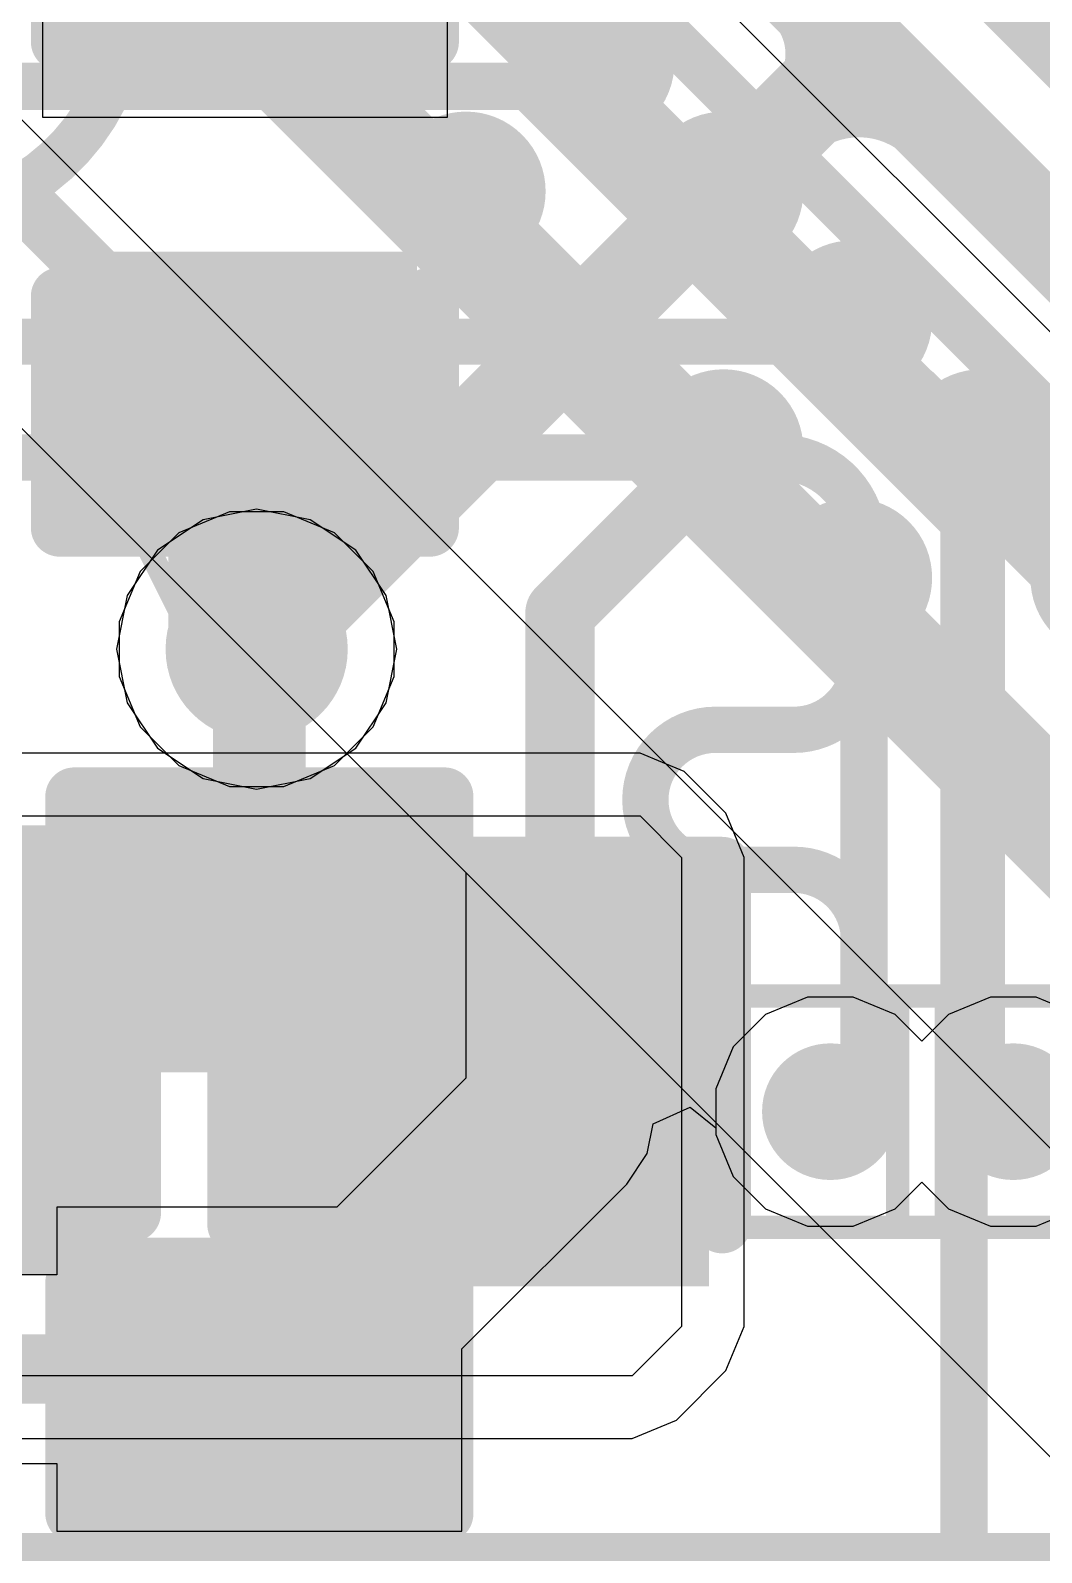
# Model space of a CAD drawing. Header units: inches. Extents: x -6 to 284, y -12 to 154.
# Drawn here: x 48.219 to 50.439, y 0.055 to 3.397 of the extents above; entities that cross this region are included whole.
import ezdxf

# ---------------------------------------------------------------- set-up
doc = ezdxf.new("R2010")
doc.units = ezdxf.units.IN
for name, color, linetype in [('Bottom Layer', 5, 'Continuous'), ('Bottom Overlay', 54, 'Continuous'), ('Bottom Paste', 16, 'Continuous'), ('Bottom Solder', 6, 'Continuous'), ('Drill Drawing', 1, 'Continuous'), ('GND-1', 16, 'Continuous'), ('GND-2', 90, 'Continuous'), ('GND-3', 216, 'Continuous'), ('GND-4', 54, 'Continuous'), ('PWR-1', 156, 'Continuous'), ('PWR-2', 130, 'Continuous'), ('Signal L1', 76, 'Continuous'), ('Signal L2', 6, 'Continuous'), ('Top Layer', 1, 'Continuous'), ('Top Overlay', 2, 'Continuous'), ('Top Paste', 8, 'Continuous'), ('Top Solder', 216, 'Continuous'), ('Via Holes', 16, 'Continuous')]:
    doc.layers.add(name, color=color, linetype=linetype)

# ---------------------------------------------------------------- blocks, each defined once
blk = doc.blocks.new('BGA_565_15_5_14_4__132')
at = {"layer": 'Top Layer'}
h = blk.add_hatch(color=1, dxfattribs=at)
edge = h.paths.add_edge_path()
edge.add_arc((7.00000124, 1.20000014), 0.12499848, 0, 360)
h = blk.add_hatch(color=1, dxfattribs=at)
edge = h.paths.add_edge_path()
edge.add_arc((7.400000439999999, 1.20000014), 0.12499848, 0, 360)
h = blk.add_hatch(color=1, dxfattribs=at)
edge = h.paths.add_edge_path()
edge.add_arc((7.00000124, 0.8000009399999999), 0.12499848, 0, 360)
h = blk.add_hatch(color=1, dxfattribs=at)
edge = h.paths.add_edge_path()
edge.add_arc((7.400000439999999, 0.8000009399999999), 0.12499848, 0, 360)
h = blk.add_hatch(color=1, dxfattribs=at)
edge = h.paths.add_edge_path()
edge.add_arc((7.00000124, 0.3999992), 0.12499848, 0, 360)
h = blk.add_hatch(color=1, dxfattribs=at)
edge = h.paths.add_edge_path()
edge.add_arc((7.00000124, 0), 0.12499848, 0, 360)
h = blk.add_hatch(color=1, dxfattribs=at)
edge = h.paths.add_edge_path()
edge.add_arc((7.400000439999999, 0), 0.12499848, 0, 360)
h = blk.add_hatch(color=1, dxfattribs=at)
edge = h.paths.add_edge_path()
edge.add_arc((7.400000439999999, -0.3999992), 0.12499848, 0, 360)
at = {"layer": 'Top Paste'}
h = blk.add_hatch(color=8, dxfattribs=at)
edge = h.paths.add_edge_path()
edge.add_arc((7.00000124, 1.20000014), 0.12499848, 0, 360)
h = blk.add_hatch(color=8, dxfattribs=at)
edge = h.paths.add_edge_path()
edge.add_arc((7.400000439999999, 1.20000014), 0.12499848, 0, 360)
h = blk.add_hatch(color=8, dxfattribs=at)
edge = h.paths.add_edge_path()
edge.add_arc((7.00000124, 0.8000009399999999), 0.12499848, 0, 360)
h = blk.add_hatch(color=8, dxfattribs=at)
edge = h.paths.add_edge_path()
edge.add_arc((7.400000439999999, 0.8000009399999999), 0.12499848, 0, 360)
h = blk.add_hatch(color=8, dxfattribs=at)
edge = h.paths.add_edge_path()
edge.add_arc((7.00000124, 0.3999992), 0.12499848, 0, 360)
h = blk.add_hatch(color=8, dxfattribs=at)
edge = h.paths.add_edge_path()
edge.add_arc((7.00000124, 0), 0.12499848, 0, 360)
h = blk.add_hatch(color=8, dxfattribs=at)
edge = h.paths.add_edge_path()
edge.add_arc((7.400000439999999, 0), 0.12499848, 0, 360)
h = blk.add_hatch(color=8, dxfattribs=at)
edge = h.paths.add_edge_path()
edge.add_arc((7.400000439999999, -0.3999992), 0.12499848, 0, 360)
at = {"layer": 'Top Solder'}
h = blk.add_hatch(color=216, dxfattribs=at)
edge = h.paths.add_edge_path()
edge.add_arc((7.400000439999999, 2.00000108), 0.17499838, 0, 360)
h = blk.add_hatch(color=216, dxfattribs=at)
edge = h.paths.add_edge_path()
edge.add_arc((7.00000124, 1.59999934), 0.17499838, 0, 360)
h = blk.add_hatch(color=216, dxfattribs=at)
edge = h.paths.add_edge_path()
edge.add_arc((7.00000124, 1.20000014), 0.17499838, 0, 360)
h = blk.add_hatch(color=216, dxfattribs=at)
edge = h.paths.add_edge_path()
edge.add_arc((7.400000439999999, 1.20000014), 0.17499838, 0, 360)
h = blk.add_hatch(color=216, dxfattribs=at)
edge = h.paths.add_edge_path()
edge.add_arc((7.00000124, 0.8000009399999999), 0.17499838, 0, 360)
h = blk.add_hatch(color=216, dxfattribs=at)
edge = h.paths.add_edge_path()
edge.add_arc((7.400000439999999, 0.8000009399999999), 0.17499838, 0, 360)
h = blk.add_hatch(color=216, dxfattribs=at)
edge = h.paths.add_edge_path()
edge.add_arc((7.00000124, 0.3999992), 0.17499838, 0, 360)
h = blk.add_hatch(color=216, dxfattribs=at)
edge = h.paths.add_edge_path()
edge.add_arc((7.00000124, 0), 0.17499838, 0, 360)
h = blk.add_hatch(color=216, dxfattribs=at)
edge = h.paths.add_edge_path()
edge.add_arc((7.400000439999999, 0), 0.17499838, 0, 360)
h = blk.add_hatch(color=216, dxfattribs=at)
edge = h.paths.add_edge_path()
edge.add_arc((7.400000439999999, -0.3999992), 0.17499838, 0, 360)
blk = doc.blocks.new('C___0402_370')
at = {"layer": 'Top Layer'}
for points in [[(-0.6985, -0.3175), (-0.6985, 0.3174999999999999), (-0.2413000000000001, 0.3175), (-0.2412999999999999, -0.3174999999999999)], [(0.2413000000000001, -0.3175), (0.2412999999999999, 0.3174999999999999), (0.6985, 0.3175), (0.6985, -0.3174999999999999)]]:
    blk.add_hatch(color=1, dxfattribs=at).paths.add_polyline_path(points)
at = {"layer": 'Top Paste'}
for points in [[(-0.6985, -0.3175), (-0.6985, 0.3174999999999999), (-0.2413000000000001, 0.3175), (-0.2412999999999999, -0.3174999999999999)], [(0.2413000000000001, -0.3175), (0.2412999999999999, 0.3174999999999999), (0.6985, 0.3175), (0.6985, -0.3174999999999999)]]:
    blk.add_hatch(color=8, dxfattribs=at).paths.add_polyline_path(points)
at = {"layer": 'Top Solder'}
for points in [[(-0.7584998799999999, -0.3774998800000001), (-0.7584998799999999, 0.3774998799999999), (-0.1813001200000001, 0.3774998800000001), (-0.1813001199999999, -0.3774998799999999)], [(0.1813001200000001, -0.3774998800000001), (0.1813001199999999, 0.3774998799999999), (0.7584998799999999, 0.3774998800000001), (0.7584998799999999, -0.3774998799999999)]]:
    blk.add_hatch(color=216, dxfattribs=at).paths.add_polyline_path(points)
at = {"layer": 'Top Overlay'}
for points in [[(-0.2794, 0.4064, 0.127, 0.127, 0), (-0.7874, 0.4064, 0.127, 0.127, 0)], [(-0.7874, -0.4064, 0.127, 0.127, 0), (-0.7874, 0.4064, 0.127, 0.127, 0)], [(0.7874, 0.4064, 0.127, 0.127, 0), (0.2794, 0.4064, 0.127, 0.127, 0)], [(0.7874, -0.4064, 0.127, 0.127, 0), (0.7874, 0.4064, 0.127, 0.127, 0)], [(-0.2794, -0.4064, 0.127, 0.127, 0), (-0.7874, -0.4064, 0.127, 0.127, 0)], [(0.7874, -0.4064, 0.127, 0.127, 0), (0.2794, -0.4064, 0.127, 0.127, 0)]]:
    blk.add_lwpolyline(points, format="xyseb", dxfattribs=at)
for points in [[(-0.8191499999999999, 0.4064, 0.0635, 0.0635, 1), (-0.7556499999999999, 0.4064, 0.0635, 0.0635, 1)], [(-0.8191499999999999, 0.4064, 0.0635, 0.0635, 1), (-0.7556499999999999, 0.4064, 0.0635, 0.0635, 1)], [(-0.31115, 0.4064, 0.0635, 0.0635, 1), (-0.24765, 0.4064, 0.0635, 0.0635, 1)], [(0.24765, 0.4064, 0.0635, 0.0635, 1), (0.31115, 0.4064, 0.0635, 0.0635, 1)], [(0.7556499999999999, 0.4064, 0.0635, 0.0635, 1), (0.8191499999999999, 0.4064, 0.0635, 0.0635, 1)], [(0.7556499999999999, 0.4064, 0.0635, 0.0635, 1), (0.8191499999999999, 0.4064, 0.0635, 0.0635, 1)], [(-0.8191499999999999, -0.4064, 0.0635, 0.0635, 1), (-0.7556499999999999, -0.4064, 0.0635, 0.0635, 1)], [(-0.8191499999999999, -0.4064, 0.0635, 0.0635, 1), (-0.7556499999999999, -0.4064, 0.0635, 0.0635, 1)], [(-0.31115, -0.4064, 0.0635, 0.0635, 1), (-0.24765, -0.4064, 0.0635, 0.0635, 1)], [(0.24765, -0.4064, 0.0635, 0.0635, 1), (0.31115, -0.4064, 0.0635, 0.0635, 1)], [(0.7556499999999999, -0.4064, 0.0635, 0.0635, 1), (0.8191499999999999, -0.4064, 0.0635, 0.0635, 1)], [(0.7556499999999999, -0.4064, 0.0635, 0.0635, 1), (0.8191499999999999, -0.4064, 0.0635, 0.0635, 1)]]:
    blk.add_lwpolyline(points, format="xyseb", close=True, dxfattribs=at)
blk = doc.blocks.new('C___0402_B_387')
at = {"layer": 'Bottom Layer'}
for points in [[(-0.2413, 0.3175), (-0.2412999999999999, -0.3175), (-0.6985, -0.3175), (-0.6985, 0.3175)], [(0.6985, 0.3175), (0.6985, -0.3175), (0.2413, -0.3175), (0.2412999999999999, 0.3175)]]:
    blk.add_hatch(color=5, dxfattribs=at).paths.add_polyline_path(points)
at = {"layer": 'Bottom Paste'}
for points in [[(-0.2413, 0.3175), (-0.2412999999999999, -0.3175), (-0.6985, -0.3175), (-0.6985, 0.3175)], [(0.6985, 0.3175), (0.6985, -0.3175), (0.2413, -0.3175), (0.2412999999999999, 0.3175)]]:
    blk.add_hatch(color=16, dxfattribs=at).paths.add_polyline_path(points)
at = {"layer": 'Bottom Solder'}
for points in [[(-0.18130012, 0.37749988), (-0.18130012, -0.37749988), (-0.7584998799999999, -0.37749988), (-0.7584998799999999, 0.37749988)], [(0.7584998799999999, 0.37749988), (0.7584998799999999, -0.37749988), (0.18130012, -0.37749988), (0.18130012, 0.37749988)]]:
    blk.add_hatch(color=6, dxfattribs=at).paths.add_polyline_path(points)
at = {"layer": 'Bottom Overlay'}
for points in [[(-0.7874, 0.4064, 0.127, 0.127, 0), (-0.27940254, 0.40640254, 0.127, 0.127, 0)], [(-0.7874, -0.4064, 0.127, 0.127, 0), (-0.7874, 0.4064, 0.127, 0.127, 0)], [(0.7874, 0.4064, 0.127, 0.127, 0), (0.2794, 0.4064, 0.127, 0.127, 0)], [(0.7874, -0.4064, 0.127, 0.127, 0), (0.7874, 0.4064, 0.127, 0.127, 0)], [(-0.27940254, -0.40640254, 0.127, 0.127, 0), (-0.7874, -0.4064, 0.127, 0.127, 0)], [(0.7874, -0.4064, 0.127, 0.127, 0), (0.2794, -0.4064, 0.127, 0.127, 0)]]:
    blk.add_lwpolyline(points, format="xyseb", dxfattribs=at)
for points in [[(-0.8191499999999999, 0.4064, 0.0635, 0.0635, 1), (-0.7556499999999999, 0.4064, 0.0635, 0.0635, 1)], [(-0.8191499999999999, 0.4064, 0.0635, 0.0635, 1), (-0.7556499999999999, 0.4064, 0.0635, 0.0635, 1)], [(-0.31115254, 0.40640254, 0.0635, 0.0635, 1), (-0.24765254, 0.40640254, 0.0635, 0.0635, 1)], [(0.24765, 0.4064, 0.0635, 0.0635, 1), (0.31115, 0.4064, 0.0635, 0.0635, 1)], [(0.7556499999999999, 0.4064, 0.0635, 0.0635, 1), (0.8191499999999999, 0.4064, 0.0635, 0.0635, 1)], [(0.7556499999999999, 0.4064, 0.0635, 0.0635, 1), (0.8191499999999999, 0.4064, 0.0635, 0.0635, 1)], [(-0.8191499999999999, -0.4064, 0.0635, 0.0635, 1), (-0.7556499999999999, -0.4064, 0.0635, 0.0635, 1)], [(-0.8191499999999999, -0.4064, 0.0635, 0.0635, 1), (-0.7556499999999999, -0.4064, 0.0635, 0.0635, 1)], [(-0.31115254, -0.40640254, 0.0635, 0.0635, 1), (-0.24765254, -0.40640254, 0.0635, 0.0635, 1)], [(0.24765, -0.4064, 0.0635, 0.0635, 1), (0.31115, -0.4064, 0.0635, 0.0635, 1)], [(0.7556499999999999, -0.4064, 0.0635, 0.0635, 1), (0.8191499999999999, -0.4064, 0.0635, 0.0635, 1)], [(0.7556499999999999, -0.4064, 0.0635, 0.0635, 1), (0.8191499999999999, -0.4064, 0.0635, 0.0635, 1)]]:
    blk.add_lwpolyline(points, format="xyseb", close=True, dxfattribs=at)
blk = doc.blocks.new('C___0603_B_440')
at = {"layer": 'Bottom Layer'}
for points in [[(-1.143, -0.4445), (-1.143, 0.4445), (-0.3809999999999999, 0.4445), (-0.3809999999999999, -0.4445)], [(0.3809999999999999, -0.4445), (0.3809999999999999, 0.4445), (1.143, 0.4445), (1.143, -0.4445)]]:
    blk.add_hatch(color=5, dxfattribs=at).paths.add_polyline_path(points)
at = {"layer": 'Bottom Paste'}
for points in [[(-1.143, -0.4445), (-1.143, 0.4445), (-0.3809999999999999, 0.4445), (-0.3809999999999999, -0.4445)], [(0.3809999999999999, -0.4445), (0.3809999999999999, 0.4445), (1.143, 0.4445), (1.143, -0.4445)]]:
    blk.add_hatch(color=16, dxfattribs=at).paths.add_polyline_path(points)
at = {"layer": 'Bottom Solder'}
for points in [[(-1.20299988, -0.50449988), (-1.20299988, 0.50449988), (-0.3210001199999999, 0.50449988), (-0.3210001199999999, -0.50449988)], [(0.3210001199999999, -0.50449988), (0.3210001199999999, 0.50449988), (1.20299988, 0.50449988), (1.20299988, -0.50449988)]]:
    blk.add_hatch(color=6, dxfattribs=at).paths.add_polyline_path(points)
at = {"layer": 'Bottom Overlay'}
for points in [[(-1.2446, 0.5334, 0.127, 0.127, 0), (-1.2446, -0.5334, 0.127, 0.127, 0)], [(-1.2446, 0.5334, 0.127, 0.127, 0), (-0.4571999999999999, 0.5334, 0.127, 0.127, 0)], [(0.4571999999999999, 0.5334, 0.127, 0.127, 0), (1.2446, 0.5334, 0.127, 0.127, 0)], [(1.2446, 0.5334, 0.127, 0.127, 0), (1.2446, -0.5334, 0.127, 0.127, 0)], [(-1.2446, -0.5334, 0.127, 0.127, 0), (-0.4571999999999999, -0.5334, 0.127, 0.127, 0)], [(0.4571999999999999, -0.5334, 0.127, 0.127, 0), (1.2446, -0.5334, 0.127, 0.127, 0)]]:
    blk.add_lwpolyline(points, format="xyseb", dxfattribs=at)
for points in [[(-1.27635, 0.5334, 0.0635, 0.0635, 1), (-1.21285, 0.5334, 0.0635, 0.0635, 1)], [(-1.27635, 0.5334, 0.0635, 0.0635, 1), (-1.21285, 0.5334, 0.0635, 0.0635, 1)], [(-0.4889499999999999, 0.5334, 0.0635, 0.0635, 1), (-0.42545, 0.5334, 0.0635, 0.0635, 1)], [(0.42545, 0.5334, 0.0635, 0.0635, 1), (0.4889499999999999, 0.5334, 0.0635, 0.0635, 1)], [(1.21285, 0.5334, 0.0635, 0.0635, 1), (1.27635, 0.5334, 0.0635, 0.0635, 1)], [(1.21285, 0.5334, 0.0635, 0.0635, 1), (1.27635, 0.5334, 0.0635, 0.0635, 1)], [(-1.27635, -0.5334, 0.0635, 0.0635, 1), (-1.21285, -0.5334, 0.0635, 0.0635, 1)], [(-1.27635, -0.5334, 0.0635, 0.0635, 1), (-1.21285, -0.5334, 0.0635, 0.0635, 1)], [(-0.4889499999999999, -0.5334, 0.0635, 0.0635, 1), (-0.42545, -0.5334, 0.0635, 0.0635, 1)], [(0.42545, -0.5334, 0.0635, 0.0635, 1), (0.4889499999999999, -0.5334, 0.0635, 0.0635, 1)], [(1.21285, -0.5334, 0.0635, 0.0635, 1), (1.27635, -0.5334, 0.0635, 0.0635, 1)], [(1.21285, -0.5334, 0.0635, 0.0635, 1), (1.27635, -0.5334, 0.0635, 0.0635, 1)]]:
    blk.add_lwpolyline(points, format="xyseb", close=True, dxfattribs=at)
blk = doc.blocks.new('C___0603_B_442')
at = {"layer": 'Bottom Layer'}
for points in [[(-1.143, -0.4445), (-1.143, 0.4445), (-0.3810000000000001, 0.4445), (-0.3809999999999999, -0.4445)], [(0.3810000000000001, -0.4445), (0.3809999999999999, 0.4445), (1.143, 0.4445), (1.143, -0.4445)]]:
    blk.add_hatch(color=5, dxfattribs=at).paths.add_polyline_path(points)
at = {"layer": 'Bottom Paste'}
for points in [[(-1.143, -0.4445), (-1.143, 0.4445), (-0.3810000000000001, 0.4445), (-0.3809999999999999, -0.4445)], [(0.3810000000000001, -0.4445), (0.3809999999999999, 0.4445), (1.143, 0.4445), (1.143, -0.4445)]]:
    blk.add_hatch(color=16, dxfattribs=at).paths.add_polyline_path(points)
at = {"layer": 'Bottom Solder'}
for points in [[(-1.20299988, -0.50449988), (-1.20299988, 0.5044998799999999), (-0.3210001200000001, 0.50449988), (-0.3210001199999999, -0.5044998799999999)], [(0.3210001200000001, -0.50449988), (0.3210001199999999, 0.5044998799999999), (1.20299988, 0.50449988), (1.20299988, -0.5044998799999999)]]:
    blk.add_hatch(color=6, dxfattribs=at).paths.add_polyline_path(points)
at = {"layer": 'Bottom Overlay'}
for points in [[(-1.2446, -0.5334, 0.127, 0.127, 0), (-1.2446, 0.5334, 0.127, 0.127, 0)], [(-0.4571999999999999, 0.5334, 0.127, 0.127, 0), (-1.2446, 0.5334, 0.127, 0.127, 0)], [(1.2446, 0.5334, 0.127, 0.127, 0), (0.4571999999999999, 0.5334, 0.127, 0.127, 0)], [(1.2446, -0.5334, 0.127, 0.127, 0), (1.2446, 0.5334, 0.127, 0.127, 0)], [(-0.4571999999999999, -0.5334, 0.127, 0.127, 0), (-1.2446, -0.5334, 0.127, 0.127, 0)], [(1.2446, -0.5334, 0.127, 0.127, 0), (0.4571999999999999, -0.5334, 0.127, 0.127, 0)]]:
    blk.add_lwpolyline(points, format="xyseb", dxfattribs=at)
for points in [[(-1.27635, 0.5334, 0.0635, 0.0635, 1), (-1.21285, 0.5334, 0.0635, 0.0635, 1)], [(-1.27635, 0.5334, 0.0635, 0.0635, 1), (-1.21285, 0.5334, 0.0635, 0.0635, 1)], [(-0.4889499999999999, 0.5334, 0.0635, 0.0635, 1), (-0.42545, 0.5334, 0.0635, 0.0635, 1)], [(0.42545, 0.5334, 0.0635, 0.0635, 1), (0.4889499999999999, 0.5334, 0.0635, 0.0635, 1)], [(1.21285, 0.5334, 0.0635, 0.0635, 1), (1.27635, 0.5334, 0.0635, 0.0635, 1)], [(1.21285, 0.5334, 0.0635, 0.0635, 1), (1.27635, 0.5334, 0.0635, 0.0635, 1)], [(-1.27635, -0.5334, 0.0635, 0.0635, 1), (-1.21285, -0.5334, 0.0635, 0.0635, 1)], [(-1.27635, -0.5334, 0.0635, 0.0635, 1), (-1.21285, -0.5334, 0.0635, 0.0635, 1)], [(-0.4889499999999999, -0.5334, 0.0635, 0.0635, 1), (-0.42545, -0.5334, 0.0635, 0.0635, 1)], [(0.42545, -0.5334, 0.0635, 0.0635, 1), (0.4889499999999999, -0.5334, 0.0635, 0.0635, 1)], [(1.21285, -0.5334, 0.0635, 0.0635, 1), (1.27635, -0.5334, 0.0635, 0.0635, 1)], [(1.21285, -0.5334, 0.0635, 0.0635, 1), (1.27635, -0.5334, 0.0635, 0.0635, 1)]]:
    blk.add_lwpolyline(points, format="xyseb", close=True, dxfattribs=at)

msp = doc.modelspace()

# ---------------------------------------------------------------- hatches: boundary and pattern name
at = {"layer": 'Bottom Layer'}
h = msp.add_hatch(color=5, dxfattribs=at)
edge = h.paths.add_edge_path()
edge.add_arc((48.71593254, 2.03824586), 0.1999996, 0, 360)
at = {"layer": 'GND-1'}
h = msp.add_hatch(color=16, dxfattribs=at)
edge = h.paths.add_edge_path()
edge.add_arc((48.71593254, 2.03824586), 0.1999996, 0, 360)
h = msp.add_hatch(color=16, dxfattribs=at)
edge = h.paths.add_edge_path()
edge.add_arc((49.9754525, 1.02291134), 0.1499997, 0, 360)
h = msp.add_hatch(color=16, dxfattribs=at)
edge = h.paths.add_edge_path()
edge.add_arc((50.3770519, 1.02291134), 0.1499997, 0, 360)
at = {"layer": 'GND-2'}
h = msp.add_hatch(color=90, dxfattribs=at)
edge = h.paths.add_edge_path()
edge.add_arc((48.71593254, 2.03824586), 0.1999996, 0, 360)
at = {"layer": 'GND-3'}
h = msp.add_hatch(color=216, dxfattribs=at)
edge = h.paths.add_edge_path()
edge.add_arc((48.71593254, 2.03824586), 0.1999996, 0, 360)
at = {"layer": 'GND-4'}
h = msp.add_hatch(color=54, dxfattribs=at)
edge = h.paths.add_edge_path()
edge.add_arc((48.71593254, 2.03824586), 0.1999996, 0, 360)
at = {"layer": 'PWR-1'}
h = msp.add_hatch(color=156, dxfattribs=at)
edge = h.paths.add_edge_path()
edge.add_arc((48.71593254, 2.03824586), 0.1999996, 0, 360)
at = {"layer": 'PWR-2'}
h = msp.add_hatch(color=130, dxfattribs=at)
edge = h.paths.add_edge_path()
edge.add_arc((48.71593254, 2.03824586), 0.1999996, 0, 360)
at = {"layer": 'Signal L1'}
h = msp.add_hatch(color=76, dxfattribs=at)
edge = h.paths.add_edge_path()
edge.add_arc((48.71593254, 2.03824586), 0.1999996, 0, 360)
h = msp.add_hatch(color=76, dxfattribs=at)
edge = h.paths.add_edge_path()
edge.add_arc((49.9754525, 1.02291134), 0.1499997, 0, 360)
h = msp.add_hatch(color=76, dxfattribs=at)
edge = h.paths.add_edge_path()
edge.add_arc((50.3770519, 1.02291134), 0.1499997, 0, 360)
at = {"layer": 'Signal L2'}
h = msp.add_hatch(color=6, dxfattribs=at)
edge = h.paths.add_edge_path()
edge.add_arc((48.71593254, 2.03824586), 0.1999996, 0, 360)
at = {"layer": 'Top Layer'}
h = msp.add_hatch(color=1, dxfattribs=at)
edge = h.paths.add_edge_path()
edge.add_arc((48.71593254, 2.03824586), 0.1999996, 0, 360)
h = msp.add_hatch(color=1, dxfattribs=at)
edge = h.paths.add_edge_path()
edge.add_arc((49.9754525, 1.02291134), 0.1499997, 0, 360)
h = msp.add_hatch(color=1, dxfattribs=at)
edge = h.paths.add_edge_path()
edge.add_arc((50.3770519, 1.02291134), 0.1499997, 0, 360)
at = {"layer": 'Via Holes'}
h = msp.add_hatch(color=7, dxfattribs=at)
edge = h.paths.add_edge_path()
edge.add_arc((48.71593254, 2.03824586), 0.0999998, 0, 360)
h = msp.add_hatch(color=7, dxfattribs=at)
edge = h.paths.add_edge_path()
edge.add_arc((49.9754525, 1.02291134), 0.07499858, 0, 360)
h = msp.add_hatch(color=7, dxfattribs=at)
edge = h.paths.add_edge_path()
edge.add_arc((50.3770519, 1.02291134), 0.07499858, 0, 360)

# ---------------------------------------------------------------- linework, layer by layer
at = {"layer": 'Bottom Layer'}
for p, q in [((48.2455855, 3.70501926), (48.2455855, 3.20647822)), ((49.1345855, 3.20647822), (49.1345855, 3.50258888)), ((48.2455855, 3.20647822), (49.1345855, 3.20647822)), ((49.5575336, 1.80980842), (48.06865926, 1.80980842)), ((49.55754122, 1.80981096), (49.5575336, 1.80980842)), ((49.6069239, 1.78935126), (49.55754122, 1.80981096)), ((49.65473686, 1.76954688), (49.6069239, 1.78935126)), ((49.6547394, 1.76953926), (49.65473686, 1.76954688)), ((49.74616162, 1.67811196), (49.6547394, 1.76953926)), ((48.011715, 1.67234362), (49.5575336, 1.67234362)), ((49.5575336, 1.67234362), (49.64895328, 1.58091378)), ((49.76569676, 1.63093908), (49.74616162, 1.67811196)), ((49.78641808, 1.58091378), (49.76569676, 1.63093908)), ((49.64895328, 1.58091378), (49.64895835999999, 0.5515813199999999)), ((49.78642316, 0.5515863999999999), (49.78641808, 1.58091378)), ((49.64895835999999, 0.5515813199999999), (49.54064006, 0.44326302)), ((49.74616162, 0.45437806), (49.7864257, 0.5515813199999999)), ((49.7864257, 0.5515813199999999), (49.78642316, 0.5515863999999999)), ((49.54064006, 0.44326302), (47.09915904, 0.44326302)), ((49.63784331999999, 0.34605976), (49.74616162, 0.45437806)), ((49.54064006, 0.30579822), (49.63784331999999, 0.34605976)), ((47.23662383999999, 0.30579822), (49.54064006, 0.30579822))]:
    msp.add_line(p, q, dxfattribs=at)
for points in [[(48.15487448, 3.06858924, 0.127, 0.127, 0), (48.6011855, 2.62227822, 0.127, 0.127, 0)], [(48.6900855, 2.62227822, 0.3809999999999999, 0.3809999999999999, 0), (48.7122978, 2.60006592, 0.3809999999999999, 0.3809999999999999, 0)], [(48.7122978, 2.0418806, 0.3809999999999999, 0.3809999999999999, 0), (48.7122978, 2.60006592, 0.3809999999999999, 0.3809999999999999, 0)], [(48.6011855, 2.62227822, 0.2032, 0.2032, 0), (48.6900855, 2.62227822, 0.2032, 0.2032, 0)], [(48.7122978, 2.0418806, 0.3809999999999999, 0.3809999999999999, 0), (48.71593254, 2.03824586, 0.3809999999999999, 0.3809999999999999, 0)]]:
    msp.add_lwpolyline(points, format="xyseb", dxfattribs=at)
for points in [[(48.59483549999999, 2.62227822, 0.1905, 0.1905, 1), (48.7853355, 2.62227822, 0.1905, 0.1905, 1)], [(48.61704779999999, 2.60006592, 0.1905, 0.1905, 1), (48.80754779999999, 2.60006592, 0.1905, 0.1905, 1)], [(48.61704779999999, 2.60006592, 0.1905, 0.1905, 1), (48.80754779999999, 2.60006592, 0.1905, 0.1905, 1)], [(48.5503855, 2.62227822, 0.1016, 0.1016, 1), (48.6519855, 2.62227822, 0.1016, 0.1016, 1)], [(48.63928549999999, 2.62227822, 0.1016, 0.1016, 1), (48.7408855, 2.62227822, 0.1016, 0.1016, 1)], [(48.5694355, 2.62227822, 0.0635, 0.0635, 1), (48.6329355, 2.62227822, 0.0635, 0.0635, 1)], [(48.61704779999999, 2.0418806, 0.1905, 0.1905, 1), (48.80754779999999, 2.0418806, 0.1905, 0.1905, 1)], [(48.61704779999999, 2.0418806, 0.1905, 0.1905, 1), (48.80754779999999, 2.0418806, 0.1905, 0.1905, 1)], [(48.62068254, 2.03824586, 0.1905, 0.1905, 1), (48.81118254, 2.03824586, 0.1905, 0.1905, 1)]]:
    msp.add_lwpolyline(points, format="xyseb", close=True, dxfattribs=at)
at = {"layer": 'Drill Drawing'}
for points in [[(48.46193254, 2.29224586, 0.0508, 0.0508, 0), (48.96993254, 2.29224586, 0.0508, 0.0508, 0)], [(48.46193254, 2.29224586, 0.0508, 0.0508, 0), (48.71593254, 1.78424586, 0.0508, 0.0508, 0)], [(48.71593254, 1.78424586, 0.0508, 0.0508, 0), (48.96993254, 2.29224586, 0.0508, 0.0508, 0)], [(49.7214525, 1.27691134, 0.0508, 0.0508, 0), (50.22945249999999, 1.27691134, 0.0508, 0.0508, 0)], [(49.7214525, 0.7689113399999999, 0.0508, 0.0508, 0), (49.7214525, 1.27691134, 0.0508, 0.0508, 0)], [(50.12305189999999, 1.27691134, 0.0508, 0.0508, 0), (50.6310519, 1.27691134, 0.0508, 0.0508, 0)], [(50.12305189999999, 0.7689113399999999, 0.0508, 0.0508, 0), (50.12305189999999, 1.27691134, 0.0508, 0.0508, 0)], [(50.22945249999999, 0.7689113399999999, 0.0508, 0.0508, 0), (50.22945249999999, 1.27691134, 0.0508, 0.0508, 0)], [(49.7214525, 0.7689113399999999, 0.0508, 0.0508, 0), (50.22945249999999, 0.7689113399999999, 0.0508, 0.0508, 0)], [(50.12305189999999, 0.7689113399999999, 0.0508, 0.0508, 0), (50.6310519, 0.7689113399999999, 0.0508, 0.0508, 0)]]:
    msp.add_lwpolyline(points, format="xyseb", dxfattribs=at)
for points in [[(48.44923254, 2.29224586, 0.0254, 0.0254, 1), (48.47463254, 2.29224586, 0.0254, 0.0254, 1)], [(48.44923254, 2.29224586, 0.0254, 0.0254, 1), (48.47463254, 2.29224586, 0.0254, 0.0254, 1)], [(48.95723253999999, 2.29224586, 0.0254, 0.0254, 1), (48.98263254, 2.29224586, 0.0254, 0.0254, 1)], [(48.95723253999999, 2.29224586, 0.0254, 0.0254, 1), (48.98263254, 2.29224586, 0.0254, 0.0254, 1)], [(48.70323253999999, 1.78424586, 0.0254, 0.0254, 1), (48.72863254, 1.78424586, 0.0254, 0.0254, 1)], [(48.70323253999999, 1.78424586, 0.0254, 0.0254, 1), (48.72863254, 1.78424586, 0.0254, 0.0254, 1)], [(49.7087525, 1.27691134, 0.0254, 0.0254, 1), (49.7341525, 1.27691134, 0.0254, 0.0254, 1)], [(49.7087525, 1.27691134, 0.0254, 0.0254, 1), (49.7341525, 1.27691134, 0.0254, 0.0254, 1)], [(50.1103519, 1.27691134, 0.0254, 0.0254, 1), (50.1357519, 1.27691134, 0.0254, 0.0254, 1)], [(50.1103519, 1.27691134, 0.0254, 0.0254, 1), (50.1357519, 1.27691134, 0.0254, 0.0254, 1)], [(50.2167525, 1.27691134, 0.0254, 0.0254, 1), (50.2421525, 1.27691134, 0.0254, 0.0254, 1)], [(50.2167525, 1.27691134, 0.0254, 0.0254, 1), (50.2421525, 1.27691134, 0.0254, 0.0254, 1)], [(49.7087525, 0.7689113399999999, 0.0254, 0.0254, 1), (49.7341525, 0.7689113399999999, 0.0254, 0.0254, 1)], [(49.7087525, 0.7689113399999999, 0.0254, 0.0254, 1), (49.7341525, 0.7689113399999999, 0.0254, 0.0254, 1)], [(50.1103519, 0.7689113399999999, 0.0254, 0.0254, 1), (50.1357519, 0.7689113399999999, 0.0254, 0.0254, 1)], [(50.1103519, 0.7689113399999999, 0.0254, 0.0254, 1), (50.1357519, 0.7689113399999999, 0.0254, 0.0254, 1)], [(50.2167525, 0.7689113399999999, 0.0254, 0.0254, 1), (50.2421525, 0.7689113399999999, 0.0254, 0.0254, 1)], [(50.2167525, 0.7689113399999999, 0.0254, 0.0254, 1), (50.2421525, 0.7689113399999999, 0.0254, 0.0254, 1)]]:
    msp.add_lwpolyline(points, format="xyseb", close=True, dxfattribs=at)
at = {"layer": 'GND-1'}
for p, q in [((49.92540688, 1.27451104), (49.8329331, 1.23620784)), ((50.02549811999999, 1.27451104), (49.92540688, 1.27451104)), ((50.11797189999999, 1.23620784), (50.02549811999999, 1.27451104)), ((50.32700628, 1.27451104), (50.23453249999999, 1.23620784)), ((50.42709752, 1.27451104), (50.32700628, 1.27451104)), ((50.5195713, 1.23620784), (50.42709752, 1.27451104)), ((49.8329331, 1.23620784), (49.762156, 1.16543074)), ((50.1762522, 1.17792754), (50.11797189999999, 1.23620784)), ((50.23453249999999, 1.23620784), (50.1762522, 1.17792754)), ((49.762156, 1.16543074), (49.7238528, 1.07295696)), ((49.7238528, 1.07295696), (49.7238528, 0.9728657199999998)), ((49.7238528, 0.9728657199999998), (49.762156, 0.88039194)), ((49.762156, 0.88039194), (49.8329331, 0.8096148400000001)), ((50.11797189999999, 0.8096148400000001), (50.1762522, 0.86789514)), ((50.1762522, 0.86789514), (50.23453249999999, 0.8096148400000001)), ((49.8329331, 0.8096148400000001), (49.92540688, 0.77131164)), ((50.02549811999999, 0.77131164), (50.11797189999999, 0.8096148400000001)), ((50.23453249999999, 0.8096148400000001), (50.32700628, 0.77131164)), ((50.42709752, 0.77131164), (50.5195713, 0.8096148400000001)), ((49.92540688, 0.77131164), (50.02549811999999, 0.77131164)), ((50.32700628, 0.77131164), (50.42709752, 0.77131164))]:
    msp.add_line(p, q, dxfattribs=at)
at = {"layer": 'PWR-1'}
for p, q in [((48.71593254, 2.3457535), (48.59825434, 2.32234486)), ((48.83361074, 2.32234486), (48.71593254, 2.3457535)), ((48.59825434, 2.32234486), (48.49849076, 2.25568764)), ((48.93337432, 2.25568764), (48.83361074, 2.32234486)), ((48.49849076, 2.25568764), (48.43183354, 2.15592406)), ((49.00003154, 2.15592406), (48.93337432, 2.25568764)), ((48.43183354, 2.15592406), (48.4084249, 2.03824586)), ((49.02344017999999, 2.03824586), (49.00003154, 2.15592406)), ((48.4084249, 2.03824586), (48.43183354, 1.92056766)), ((49.00003154, 1.92056766), (49.02344017999999, 2.03824586)), ((48.43183354, 1.92056766), (48.49849076, 1.82080408)), ((48.93337432, 1.82080408), (49.00003154, 1.92056766)), ((48.49849076, 1.82080408), (48.59825434, 1.75414686)), ((48.83361074, 1.75414686), (48.93337432, 1.82080408)), ((48.59825434, 1.75414686), (48.71593254, 1.73073822)), ((48.71593254, 1.73073822), (48.83361074, 1.75414686))]:
    msp.add_line(p, q, dxfattribs=at)
at = {"layer": 'PWR-2'}
for p, q in [((51.75513906, 1.43749776), (46.81755939999999, 6.3750698)), ((46.59961978, 4.80056444), (50.59211878, 0.80812386)), ((48.65594028, 2.33984546), (48.5450896, 2.29392988)), ((48.7759248, 2.33984546), (48.65594028, 2.33984546)), ((48.88677548, 2.29392988), (48.7759248, 2.33984546)), ((48.5450896, 2.29392988), (48.46024852, 2.2090888)), ((48.97161655999999, 2.2090888), (48.88677548, 2.29392988)), ((48.46024852, 2.2090888), (48.41433293999999, 2.09823812)), ((49.01753214, 2.09823812), (48.97161655999999, 2.2090888)), ((48.41433293999999, 2.09823812), (48.41433293999999, 1.9782536)), ((49.01753214, 1.9782536), (49.01753214, 2.09823812)), ((48.41433293999999, 1.9782536), (48.46024852, 1.86740292)), ((48.97161655999999, 1.86740292), (49.01753214, 1.9782536)), ((48.46024852, 1.86740292), (48.5450896, 1.78256184)), ((48.88677548, 1.78256184), (48.97161655999999, 1.86740292)), ((48.5450896, 1.78256184), (48.65594028, 1.73664626)), ((48.7759248, 1.73664626), (48.88677548, 1.78256184)), ((48.65594028, 1.73664626), (48.7759248, 1.73664626))]:
    msp.add_line(p, q, dxfattribs=at)
for points in [[(43.24399784, 9.47651902, 0.1778, 0.1778, 0), (50.94316456, 1.7773523, 0.1778, 0.1778, 0)], [(43.21397504, 8.91352548, 0.254, 0.254, 0), (50.94897862, 1.1785219, 0.254, 0.254, 0)]]:
    msp.add_lwpolyline(points, format="xyseb", dxfattribs=at)
at = {"layer": 'Signal L1'}
for points in [[(48.43274794, 3.46355416, 0.1016, 0.1016, -0.4142135623730951), (47.9544888, 2.98529502, 0.1016, 0.1016, 0)], [(34.1683848, 2.7132915, 0.1016, 0.1016, 0), (49.89397183999999, 2.7132915, 0.1016, 0.1016, 0)], [(49.89397183999999, 2.7132915, 0.1016, 0.1016, -0.4142135623730951), (50.3032522, 2.30401114, 0.1016, 0.1016, 0)], [(34.16842543999999, 2.4592915, 0.1016, 0.1016, 0), (49.86122108, 2.4592915, 0.1016, 0.1016, 0)], [(49.86122108, 2.4592915, 0.1016, 0.1016, -0.4142135623730951), (50.0492522, 2.27126038, 0.1016, 0.1016, 0)], [(50.3032522, 1.09671104, 0.1016, 0.1016, 0), (50.3032522, 2.30401114, 0.1016, 0.1016, 0)], [(50.0492522, 2.01491342, 0.1016, 0.1016, 0), (50.0492522, 2.27126038, 0.1016, 0.1016, 0)], [(50.0492522, 2.01491342, 0.1016, 0.1016, -0.4142135623730951), (49.8955822, 1.86124342, 0.1016, 0.1016, 0)], [(49.72296634, 1.55390342, 0.1016, 0.1016, -0.9999999999999999), (49.72296634, 1.86124342, 0.1016, 0.1016, 0)], [(49.72296634, 1.86124342, 0.1016, 0.1016, 0), (49.8955822, 1.86124342, 0.1016, 0.1016, 0)], [(49.72296634, 1.55390342, 0.1016, 0.1016, 0), (49.8955822, 1.55390342, 0.1016, 0.1016, 0)], [(49.8955822, 1.55390342, 0.1016, 0.1016, -0.4142135623730951), (50.0492522, 1.40023342, 0.1016, 0.1016, 0)], [(50.0492522, 1.09671104, 0.1016, 0.1016, 0), (50.0492522, 1.40023342, 0.1016, 0.1016, 0)], [(50.0492522, 1.09671104, 0.1016, 0.1016, -0.4142135623730951), (49.9754525, 1.02291134, 0.1016, 0.1016, 0)], [(50.3770519, 1.02291134, 0.1016, 0.1016, -0.4142135623730951), (50.3032522, 1.09671104, 0.1016, 0.1016, 0)], [(44.0924188, 0.00903224, 0.1778, 0.1778, 0), (50.57192832, 0.00903224, 0.1778, 0.1778, 0)]]:
    msp.add_lwpolyline(points, format="xyseb", dxfattribs=at)
for points in [[(49.86857183999999, 2.7132915, 0.0508, 0.0508, 1), (49.91937184, 2.7132915, 0.0508, 0.0508, 1)], [(49.86857183999999, 2.7132915, 0.0508, 0.0508, 1), (49.91937184, 2.7132915, 0.0508, 0.0508, 1)], [(49.83582108, 2.4592915, 0.0508, 0.0508, 1), (49.88662108, 2.4592915, 0.0508, 0.0508, 1)], [(49.83582108, 2.4592915, 0.0508, 0.0508, 1), (49.88662108, 2.4592915, 0.0508, 0.0508, 1)], [(50.2778522, 2.30401114, 0.0508, 0.0508, 1), (50.3286522, 2.30401114, 0.0508, 0.0508, 1)], [(50.2778522, 2.30401114, 0.0508, 0.0508, 1), (50.3286522, 2.30401114, 0.0508, 0.0508, 1)], [(50.0238522, 2.27126038, 0.0508, 0.0508, 1), (50.0746522, 2.27126038, 0.0508, 0.0508, 1)], [(50.0238522, 2.27126038, 0.0508, 0.0508, 1), (50.0746522, 2.27126038, 0.0508, 0.0508, 1)], [(50.0238522, 2.01491342, 0.0508, 0.0508, 1), (50.0746522, 2.01491342, 0.0508, 0.0508, 1)], [(50.0238522, 2.01491342, 0.0508, 0.0508, 1), (50.0746522, 2.01491342, 0.0508, 0.0508, 1)], [(49.69756633999999, 1.86124342, 0.0508, 0.0508, 1), (49.74836634, 1.86124342, 0.0508, 0.0508, 1)], [(49.69756633999999, 1.86124342, 0.0508, 0.0508, 1), (49.74836634, 1.86124342, 0.0508, 0.0508, 1)], [(49.8701822, 1.86124342, 0.0508, 0.0508, 1), (49.9209822, 1.86124342, 0.0508, 0.0508, 1)], [(49.8701822, 1.86124342, 0.0508, 0.0508, 1), (49.9209822, 1.86124342, 0.0508, 0.0508, 1)], [(49.69756633999999, 1.55390342, 0.0508, 0.0508, 1), (49.74836634, 1.55390342, 0.0508, 0.0508, 1)], [(49.69756633999999, 1.55390342, 0.0508, 0.0508, 1), (49.74836634, 1.55390342, 0.0508, 0.0508, 1)], [(49.8701822, 1.55390342, 0.0508, 0.0508, 1), (49.9209822, 1.55390342, 0.0508, 0.0508, 1)], [(49.8701822, 1.55390342, 0.0508, 0.0508, 1), (49.9209822, 1.55390342, 0.0508, 0.0508, 1)], [(50.0238522, 1.40023342, 0.0508, 0.0508, 1), (50.0746522, 1.40023342, 0.0508, 0.0508, 1)], [(50.0238522, 1.40023342, 0.0508, 0.0508, 1), (50.0746522, 1.40023342, 0.0508, 0.0508, 1)], [(50.0238522, 1.09671104, 0.0508, 0.0508, 1), (50.0746522, 1.09671104, 0.0508, 0.0508, 1)], [(50.0238522, 1.09671104, 0.0508, 0.0508, 1), (50.0746522, 1.09671104, 0.0508, 0.0508, 1)], [(50.2778522, 1.09671104, 0.0508, 0.0508, 1), (50.3286522, 1.09671104, 0.0508, 0.0508, 1)], [(50.2778522, 1.09671104, 0.0508, 0.0508, 1), (50.3286522, 1.09671104, 0.0508, 0.0508, 1)], [(49.9500525, 1.02291134, 0.0508, 0.0508, 1), (50.0008525, 1.02291134, 0.0508, 0.0508, 1)], [(50.3516519, 1.02291134, 0.0508, 0.0508, 1), (50.4024519, 1.02291134, 0.0508, 0.0508, 1)]]:
    msp.add_lwpolyline(points, format="xyseb", close=True, dxfattribs=at)
at = {"layer": 'Signal L2'}
for points in [[(49.67776196, 4.1222803, 0.10414, 0.10414, 0), (51.25511719999999, 2.54492506, 0.10414, 0.10414, 0)], [(49.55743962, 3.83416302, 0.10414, 0.10414, 0), (50.92731749999999, 2.46428514, 0.10414, 0.10414, 0)], [(49.45421656, 3.55120702, 0.10414, 0.10414, 0), (50.59649012, 2.40893346, 0.10414, 0.10414, 0)], [(42.27112196, 3.27359518, 0.10414, 0.10414, 0), (49.31285286, 3.27359518, 0.10414, 0.10414, 0)], [(49.31285286, 3.27359518, 0.10414, 0.10414, 0), (50.26869042, 2.31775762, 0.10414, 0.10414, 0)], [(50.26869042, -7.024824659999999, 0.10414, 0.10414, 0), (50.26869042, 2.31775762, 0.10414, 0.10414, 0)]]:
    msp.add_lwpolyline(points, format="xyseb", dxfattribs=at)
for points in [[(49.28681785999999, 3.27359518, 0.05207, 0.05207, 1), (49.33888786, 3.27359518, 0.05207, 0.05207, 1)], [(49.28681785999999, 3.27359518, 0.05207, 0.05207, 1), (49.33888786, 3.27359518, 0.05207, 0.05207, 1)], [(50.24265541999999, 2.31775762, 0.05207, 0.05207, 1), (50.29472542, 2.31775762, 0.05207, 0.05207, 1)], [(50.24265541999999, 2.31775762, 0.05207, 0.05207, 1), (50.29472542, 2.31775762, 0.05207, 0.05207, 1)]]:
    msp.add_lwpolyline(points, format="xyseb", close=True, dxfattribs=at)
at = {"layer": 'Top Layer'}
for p, q in [((54.18816949999999, -3.46547186), (42.64072752, 8.08197012)), ((47.01312924, 3.7095684), (49.17482164, 1.547876)), ((49.17482164, 1.547876), (49.17482164, 1.09643418)), ((49.17482164, 1.09643418), (48.89185294, 0.81346802)), ((49.58630417999999, 0.9961448199999999), (49.66754608, 1.03295958)), ((49.66754608, 1.03295958), (49.7238528, 0.9877628199999999)), ((49.57341114, 0.93133418), (49.58630417999999, 0.9961448199999999)), ((49.7238528, 0.9877628199999999), (49.7238528, 0.9728657199999998)), ((49.7238528, 0.9728657199999998), (49.762156, 0.88039194)), ((49.5285014, 0.86411816), (49.57341114, 0.93133418)), ((49.762156, 0.88039194), (49.8329331, 0.8096148400000001)), ((49.16635836, 0.50197512), (49.52849378, 0.86411308)), ((49.52849378, 0.86411308), (49.5285014, 0.86411816)), ((48.89185294, 0.81346802), (48.27735835999999, 0.81346802)), ((48.27735835999999, 0.81346802), (48.27735835999999, 0.6650482)), ((49.8329331, 0.8096148400000001), (49.92540688, 0.77131164)), ((49.92540688, 0.77131164), (49.951386, 0.77131164)), ((49.951386, 0.77131164), (50.89571228, -0.17301464)), ((48.27735835999999, 0.6650482), (48.12943638, 0.6650482)), ((49.16635836, 0.10226802), (49.16635836, 0.50197512)), ((48.12943638, 0.2506878399999999), (48.27735835999999, 0.2506878399999999)), ((48.27735835999999, 0.2506878399999999), (48.27735835999999, 0.10226802)), ((48.27735835999999, 0.10226802), (49.16635836, 0.10226802))]:
    msp.add_line(p, q, dxfattribs=at)
for points in [[(48.7231944, 4.676752140000001, 0.2032, 0.2032, 0), (50.7877064, 2.612240139999999, 0.2032, 0.2032, 0)], [(49.91977316, 3.46729558, 0.1778, 0.1778, -0.3246994965976109), (49.93986456, 3.25032624, 0.1778, 0.1778, 0)], [(49.93986456, 3.25032624, 0.2032, 0.2032, 0), (49.98121829999999, 3.29167998, 0.2032, 0.2032, 0)], [(48.72185836, 2.03232004, 0.2032, 0.2032, 0), (49.93986456, 3.25032624, 0.2032, 0.2032, 0)], [(49.74101304, 3.0433391, 0.1778, 0.1778, 0), (49.93691816, 3.2392366, 0.1778, 0.1778, 0)], [(49.93986456, 3.25032624, 0.1778, 0.1778, -0.06184705160534452), (49.91187376, 3.214194739999999, 0.1778, 0.1778, 0)], [(49.91193472, 3.2141033, 0.1778, 0.1778, -0.3511543973849758), (50.20510406, 3.18196722, 0.1778, 0.1778, 0)], [(49.38200182, 2.1186394, 0.1524, 0.1524, 0), (49.74101558, 2.47765316, 0.1524, 0.1524, 0)], [(50.30669897999999, 1.09326426, 0.10414, 0.10414, 0), (50.30669897999999, 2.47765316, 0.10414, 0.10414, 0)], [(50.02385727999999, 2.19481146, 0.10414, 0.10414, 0), (50.0492903, 2.16937844, 0.10414, 0.10414, 0)], [(50.0492903, 1.09674914, 0.10414, 0.10414, 0), (50.0492903, 2.16937844, 0.10414, 0.10414, 0)], [(49.38200182, 1.01061774, 0.1524, 0.1524, 0), (49.38200182, 2.1186394, 0.1524, 0.1524, 0)], [(48.72185836, 1.39766802, 0.2032, 0.2032, 0), (48.72185836, 1.99043544, 0.2032, 0.2032, 0)], [(50.0492903, 1.09674914, 0.10414, 0.10414, -0.3147203738687741), (50.0008525, 1.0274173, 0.10414, 0.10414, 0)], [(50.3770519, 1.02291134, 0.10414, 0.10414, -0.4142135623730951), (50.30669897999999, 1.09326426, 0.10414, 0.10414, 0)], [(48.9562521, 0.5848680199999999, 0.1524, 0.1524, 0), (49.38200182, 1.01061774, 0.1524, 0.1524, 0)], [(50.0008525, 1.0274173, 0.10414, 0.10414, -0.08801891532107266), (49.9754525, 1.02291134, 0.10414, 0.10414, 0)], [(48.72185836, 0.4578680199999999, 0.1524, 0.1524, 0), (48.84885836, 0.5848680199999999, 0.1524, 0.1524, 0)], [(48.84885836, 0.5848680199999999, 0.1524, 0.1524, 0), (48.9562521, 0.5848680199999999, 0.1524, 0.1524, 0)], [(47.68493638, 0.4578680199999999, 0.1524, 0.1524, 0), (48.72185836, 0.4578680199999999, 0.1524, 0.1524, 0)]]:
    msp.add_lwpolyline(points, format="xyseb", dxfattribs=at)
for points in [[(49.87532315999999, 3.46729558, 0.08889999999999999, 0.08889999999999999, 1), (49.96422316, 3.46729558, 0.08889999999999999, 0.08889999999999999, 1)], [(49.93041829999999, 3.29167998, 0.1016, 0.1016, 1), (50.0320183, 3.29167998, 0.1016, 0.1016, 1)], [(49.88906455999999, 3.25032624, 0.1016, 0.1016, 1), (49.99066455999999, 3.25032624, 0.1016, 0.1016, 1)], [(49.88906455999999, 3.25032624, 0.1016, 0.1016, 1), (49.99066455999999, 3.25032624, 0.1016, 0.1016, 1)], [(49.89246816, 3.2392366, 0.08889999999999999, 0.08889999999999999, 1), (49.98136816, 3.2392366, 0.08889999999999999, 0.08889999999999999, 1)], [(49.89541456, 3.25032624, 0.08889999999999999, 0.08889999999999999, 1), (49.98431456, 3.25032624, 0.08889999999999999, 0.08889999999999999, 1)], [(49.89541456, 3.25032624, 0.08889999999999999, 0.08889999999999999, 1), (49.98431456, 3.25032624, 0.08889999999999999, 0.08889999999999999, 1)], [(49.86742376, 3.214194739999999, 0.08889999999999999, 0.08889999999999999, 1), (49.95632376, 3.214194739999999, 0.08889999999999999, 0.08889999999999999, 1)], [(49.86748472, 3.2141033, 0.08889999999999999, 0.08889999999999999, 1), (49.95638472, 3.2141033, 0.08889999999999999, 0.08889999999999999, 1)], [(50.16065406, 3.18196722, 0.08889999999999999, 0.08889999999999999, 1), (50.24955405999999, 3.18196722, 0.08889999999999999, 0.08889999999999999, 1)], [(49.69656304, 3.0433391, 0.08889999999999999, 0.08889999999999999, 1), (49.78546304, 3.0433391, 0.08889999999999999, 0.08889999999999999, 1)], [(49.70291558, 2.47765316, 0.0762, 0.0762, 1), (49.77911558, 2.47765316, 0.0762, 0.0762, 1)], [(50.28066398, 2.47765316, 0.05207, 0.05207, 1), (50.33273397999999, 2.47765316, 0.05207, 0.05207, 1)], [(49.99782227999999, 2.19481146, 0.05207, 0.05207, 1), (50.04989227999999, 2.19481146, 0.05207, 0.05207, 1)], [(50.0232553, 2.16937844, 0.05207, 0.05207, 1), (50.0753253, 2.16937844, 0.05207, 0.05207, 1)], [(50.0232553, 2.16937844, 0.05207, 0.05207, 1), (50.0753253, 2.16937844, 0.05207, 0.05207, 1)], [(49.34390182, 2.1186394, 0.0762, 0.0762, 1), (49.42010181999999, 2.1186394, 0.0762, 0.0762, 1)], [(49.34390182, 2.1186394, 0.0762, 0.0762, 1), (49.42010181999999, 2.1186394, 0.0762, 0.0762, 1)], [(48.67105836, 2.03232004, 0.1016, 0.1016, 1), (48.77265835999999, 2.03232004, 0.1016, 0.1016, 1)], [(48.67105836, 1.99043544, 0.1016, 0.1016, 1), (48.77265835999999, 1.99043544, 0.1016, 0.1016, 1)], [(48.67105836, 1.39766802, 0.1016, 0.1016, 1), (48.77265835999999, 1.39766802, 0.1016, 0.1016, 1)], [(50.0232553, 1.09674914, 0.05207, 0.05207, 1), (50.0753253, 1.09674914, 0.05207, 0.05207, 1)], [(50.0232553, 1.09674914, 0.05207, 0.05207, 1), (50.0753253, 1.09674914, 0.05207, 0.05207, 1)], [(50.28066398, 1.09326426, 0.05207, 0.05207, 1), (50.33273397999999, 1.09326426, 0.05207, 0.05207, 1)], [(50.28066398, 1.09326426, 0.05207, 0.05207, 1), (50.33273397999999, 1.09326426, 0.05207, 0.05207, 1)], [(49.34390182, 1.01061774, 0.0762, 0.0762, 1), (49.42010181999999, 1.01061774, 0.0762, 0.0762, 1)], [(49.34390182, 1.01061774, 0.0762, 0.0762, 1), (49.42010181999999, 1.01061774, 0.0762, 0.0762, 1)], [(49.9494175, 1.02291134, 0.05207, 0.05207, 1), (50.0014875, 1.02291134, 0.05207, 0.05207, 1)], [(49.9748175, 1.0274173, 0.05207, 0.05207, 1), (50.0268875, 1.0274173, 0.05207, 0.05207, 1)], [(49.9748175, 1.0274173, 0.05207, 0.05207, 1), (50.0268875, 1.0274173, 0.05207, 0.05207, 1)], [(50.3510169, 1.02291134, 0.05207, 0.05207, 1), (50.4030869, 1.02291134, 0.05207, 0.05207, 1)], [(48.81075836, 0.5848680199999999, 0.0762, 0.0762, 1), (48.88695835999999, 0.5848680199999999, 0.0762, 0.0762, 1)], [(48.81075836, 0.5848680199999999, 0.0762, 0.0762, 1), (48.88695835999999, 0.5848680199999999, 0.0762, 0.0762, 1)], [(48.9181521, 0.5848680199999999, 0.0762, 0.0762, 1), (48.99435209999999, 0.5848680199999999, 0.0762, 0.0762, 1)], [(48.9181521, 0.5848680199999999, 0.0762, 0.0762, 1), (48.99435209999999, 0.5848680199999999, 0.0762, 0.0762, 1)], [(48.68375836, 0.4578680199999999, 0.0762, 0.0762, 1), (48.75995836, 0.4578680199999999, 0.0762, 0.0762, 1)], [(48.68375836, 0.4578680199999999, 0.0762, 0.0762, 1), (48.75995836, 0.4578680199999999, 0.0762, 0.0762, 1)]]:
    msp.add_lwpolyline(points, format="xyseb", close=True, dxfattribs=at)

# ---------------------------------------------------------------- block references
for name, p, rotation in [('BGA_565_15_5_14_4__132', (54.40792014, 8.2759296), 225), ('C___0402_B_387', (48.6900855, 3.09217822), 270), ('C___0402_370', (48.72185836, 0.9277680199999999), 270), ('C___0603_B_440', (47.90905836, 0.34356802), 90), ('C___0603_B_442', (49.20445836, 0.31819342), 270)]:
    msp.add_blockref(name, p, dxfattribs=dict(rotation=rotation))

doc.saveas('drawing.dxf')
